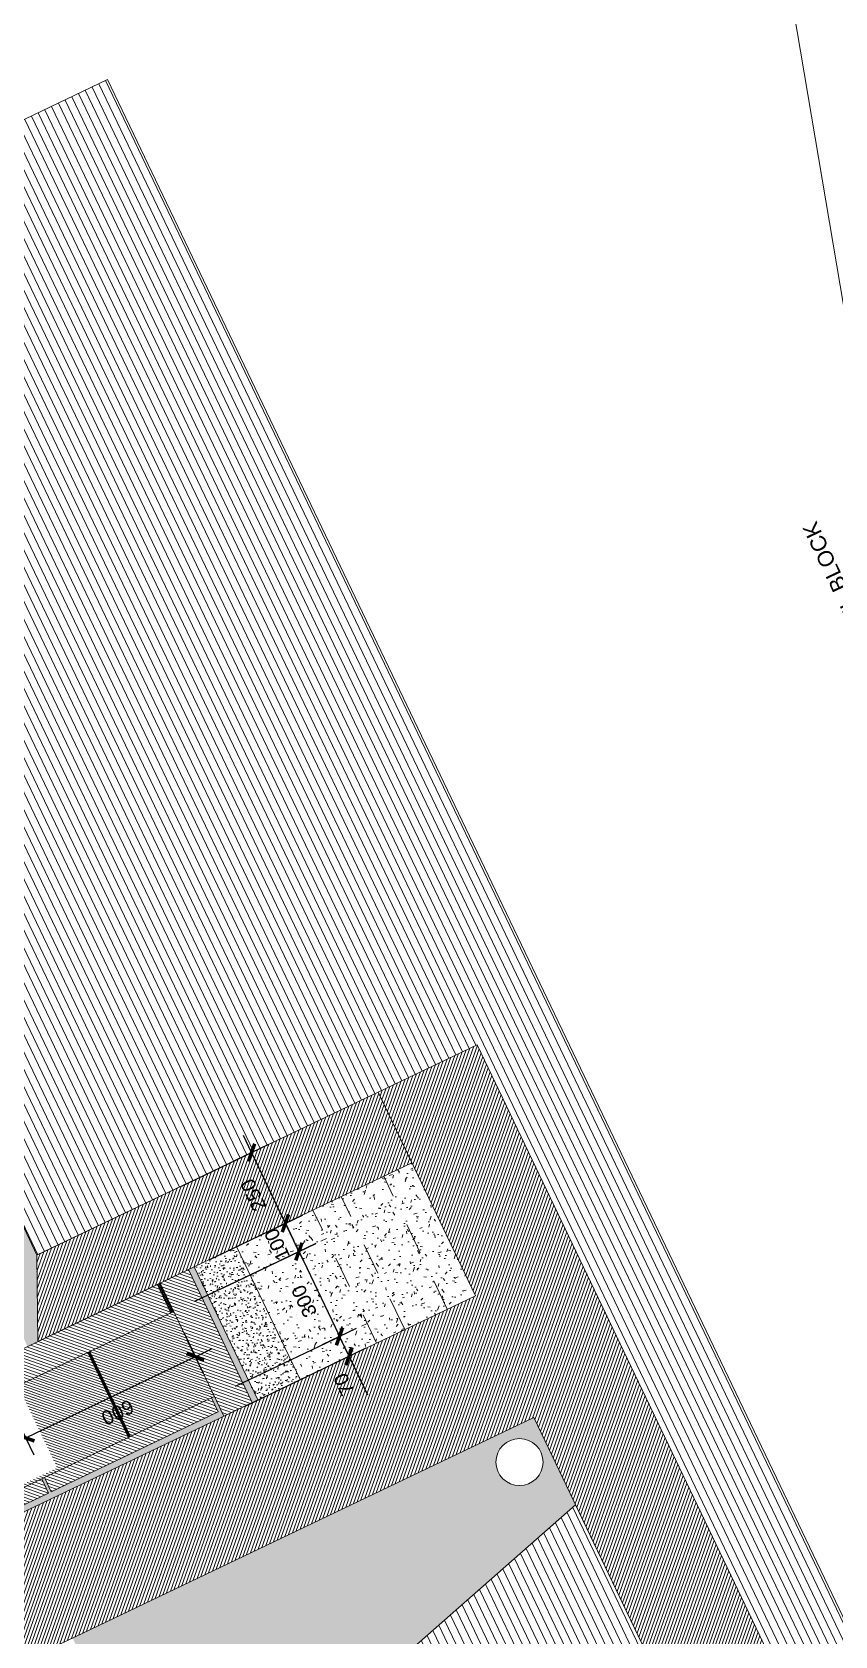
# Model space of a CAD drawing. Header units: metres. Extents: x 679304 to 680626, y 2747329 to 2750056.
# Drawn here: x 679490.23 to 679492.79, y 2747422.51 to 2747427.62 of the extents above; entities that cross this region are included whole.
import ezdxf
from ezdxf import colors
from ezdxf.entities.mleader import LeaderData, LeaderLine
from ezdxf.math import Vec2, Vec3

# ---------------------------------------------------------------- set-up
doc = ezdxf.new("R2010")
doc.units = ezdxf.units.M
doc.linetypes.add('DASH_1', pattern=[0.4, 0.1, -0.3])
doc.linetypes.add('HIDDEN', pattern=[0.375, 0.25, -0.125])
for name, color, linetype in [('01-TX', 7, 'Continuous'), ('01-TX-Dimensions_1-25', 157, 'Continuous'), ('02-L-Waterfeatures 02', 152, 'Continuous'), ('COTAUX', 7, 'Continuous')]:
    doc.layers.add(name, color=color, linetype=linetype)
for name, color, linetype, lineweight in [('02-L-projecció', 6, 'Continuous', 5), ('02-L-seccionat', 4, 'Continuous', 5), ('3-TR Formigó', 252, 'Continuous', 0), ('3-TR terra compactada', 45, 'Continuous', 0), ('3-TR Tot-u', 37, 'Continuous', 0)]:
    doc.layers.add(name, color=color, linetype=linetype, lineweight=lineweight)
for name, color, linetype, lineweight, true_color in [('02-L-projecció 2', 251, 'Continuous', 5, 0x636363), ('3-TR grava', 251, 'Continuous', 5, 0x666666), ('3-TR tot_u', 8, 'Continuous', 5, 0x787878)]:
    doc.layers.add(name, color=color, linetype=linetype, lineweight=lineweight, true_color=true_color)
doc.layers.add('EIT_3 TR sorra', color=9, linetype='Continuous', true_color=0xd8ceb0)
doc.styles.get("Standard").update_dxf_attribs({"font": 'arial.ttf'})
doc.dimstyles.new('E20', dxfattribs={"dimscale": 0.03, "dimtxt": 1.5, "dimasz": 0.2, "dimexe": 0.1, "dimexo": 2.5, "dimgap": 1, "dimtad": 1, "dimdec": 0, "dimlfac": 1000, "dimzin": 0, "dimdsep": 46, "dimtxsty": 'Standard', "dimblk1": 'LINCOT200', "dimblk2": 'LINCOT200', "dimsah": 1, "dimcen": 0.1, "dimdle": 0.1, "dimclrt": 256, "dimadec": 0, "dimazin": 0, "dimtfac": 0.0153846153846154, "dimtdec": 0, "dimtofl": 0, "dimtmove": 0, "dimatfit": 3, "dimldrblk": 'LINCOT200', "dimfxl": 1, "dimtolj": 1, "dimtzin": 0, "dimarcsym": 0})
pattern_1 = [(43.98579928964266, (5.62272034585e-05, -6.400065165013074), (0.0019272751255722, 0.006603891924044), [0.0085328125000001, -0.0017065625, 0, -0.0017065625])]

# ---------------------------------------------------------------- blocks, each defined once
blk = doc.blocks.new('Font')
at = {"layer": '02-L-Waterfeatures 02', "lineweight": 9, "transparency": 33554687}
h = blk.add_hatch(dxfattribs=at)
h.set_pattern_fill('ANSI31', color=256, scale=0.0025, angle=2.6278252e-09)
h.set_pattern_definition([(45.00000000262781, (2.0004906617105, -5.440017266664654), (-0.0056126600759256, 0.0056126600754108), [])])
edge = h.paths.add_edge_path()
edge.add_line((1.800098594278097, -3.495071627665311), (1.800098593346774, -3.890003673674994))
edge.add_line((1.800098594278097, -3.89000367373228), (1.959610812603993, -3.890065260306137))
edge.add_line((1.959610812366008, -3.890065260231494), (2.096860656330012, -3.517541752454367))
edge.add_line((2.096860656049102, -3.517541752196848), (2.19027643477313, -3.506399022962218))
edge.add_arc((2.191415851004421, -3.516470863949507), 0.0101360861858357, 7.903237830832325, 96.45436951496481, ccw=False)
edge.add_line((2.201455662027001, -3.515077146701514), (2.202041885885713, -5.200105970529839))
edge.add_line((2.202041886281222, -5.200105970725417), (2.501285507343709, -5.200105971191078))
edge.add_line((2.501285507343709, -5.200105971191078), (2.501455659450163, -4.650105970818549))
edge.add_line((2.501455658581107, -4.65010597044602), (2.211455659009516, -4.65010597044602))
edge.add_line((2.211455659009516, -4.650105970911681), (2.211455659932952, -3.49507162748836))
edge.add_line((2.211455659940838, -3.495071627199649), (1.800098594278097, -3.495071627665311))
at = {"layer": '3-TR Formigó'}
h = blk.add_hatch(dxfattribs=at)
h.set_pattern_fill('ANSI31', color=256, scale=0.003, angle=90, style=0)
h.set_pattern_definition([(134.9999999999999, (-0.1498825298622251, -4.75), (-0.0067351920908019, -0.0067351920908019), [])])
h.paths.add_polyline_path([(2.851790636312216, -6.090015856549143), (2.131573131307959, -6.090020512230694), (2.131578129716217, -4.010067130904644), (1.70158264087513, -4.01006635883823), (1.701573647093027, -6.090021209558472), (0.3016637000255287, -6.090020951814949), (0.3016637000255287, -6.440020944923162), (2.851790636312216, -6.440016289474442)])
h = blk.add_hatch(dxfattribs=at)
h.set_pattern_fill('ANSI31', color=256, scale=0.003, style=0)
h.set_pattern_definition([(44.99999999999999, (0, -5.499970846110954), (-0.0067351920908019, 0.0067351920908019), [])])
h.paths.add_polyline_path([(2.20145566156134, -4.100040834862738), (2.151455661281943, -4.100040834862738), (2.151455662213265, -4.590011651627719), (2.20145566156134, -4.59001165209338)])
h = blk.add_hatch(dxfattribs=at)
h.set_pattern_fill('ANSI31', color=256, scale=0.003, style=0)
h.set_pattern_definition([(44.99999999999999, (4.656613e-10, -5.999941692221909), (-0.0067351920908019, 0.0067351920908019), [])])
h.paths.add_polyline_path([(2.201455661095678, -4.600011680740863), (2.151455662213265, -4.600011681206524), (2.151455661747604, -5.190105970948934), (2.201455662027001, -5.190105971181765)])
h = blk.add_hatch(dxfattribs=at)
h.set_pattern_fill('ANSI31', color=256, scale=0.003, style=0)
h.set_pattern_definition([(44.99999999999999, (5.62272034585e-05, -5.900065164547413), (-0.0067351920908019, 0.0067351920908019), [])])
h.paths.add_polyline_path([(2.501719926483929, -4.600105970865115), (2.601719926577061, -4.600105970632284), (2.601719924714416, -5.190105970948934), (2.501719924621284, -5.190105970948934)])
h = blk.add_hatch(dxfattribs=at)
h.set_pattern_fill('ANSI31', color=256, scale=0.003, angle=90, style=0)
h.set_pattern_definition([(134.9999999999999, (0, 0), (-0.0067351920908019, -0.0067351920908019), [])])
h.paths.add_polyline_path([(2.851725396700203, -4.883444252656772), (2.6017199261114, -4.767613416537642), (2.60178237222135, -6.090020522940903), (2.851790635846555, -6.090015882160514)])
h = blk.add_hatch(dxfattribs=at)
h.set_pattern_fill('ANSI31', color=256, scale=0.003, style=0)
h.set_pattern_definition([(44.99999999999999, (5.62272034585e-05, -6.400065165013074), (-0.0067351920908019, 0.0067351920908019), [])])
h.paths.add_polyline_path([(2.601719924248754, -5.200105970725417), (2.131511888466775, -5.200105970725417), (2.131511888466775, -5.300105970585718), (2.601719924248754, -5.300105970352888)])
at = {"layer": '3-TR grava'}
h = blk.add_hatch(dxfattribs=at)
h.set_pattern_fill('GRAVEL', color=256, scale=0.0025, angle=-65.4594079214056)
h.set_pattern_definition([(162.5533795785943, (0.076753115747124, -0.0152160353027284), (-0.7308664413105133, 0.2247454003224838), [0.008543036, -0.8457620909891245]), (119.5103330785944, (0.0686030723154545, -0.0126546821556986), (0.3742512880765163, -0.6667924889896533), [0.014660118, -1.451351222338099]), (67.05103917859438, (0.0613817861303687, 0.0001035290770233), (-0.3716630592082972, -0.8677521653213357), [0.010337038, -1.023368069852498]), (201.8142810785943, (0.036654977593571, 0.016037950757891), (1.181651354603073, 0.469715154284662), [0.013350113, -1.321660935643449]), (227.3742462585944, (0.0242608264088631, 0.0110770594328642), (0.5612966858302837, 0.6053067655956634), [0.0130908425, -1.295995193633599]), (291.8142810785944, (0.0153956064023078, 0.0014448990114033), (-0.469715154284662, 1.181651354603073), [0.013350113, -1.321660935643448]), (332.2348325485944, (0.0203564972616732, -0.0109492531046271), (-0.9205000676641382, 0.487190799820997), [0.0176548415, -1.747827882856173]), (6.795920448594385, (0.0359786245971918, -0.019173732958734), (1.455422802273855, 0.1758798357438445), [0.016667988, -1.650131415047624]), (55.97015769859442, (0.0525295091792941, -0.017201354727149), (0.539938702261213, 0.804972327350752), [0.013395325, -1.326138642467799]), (109.7769503785944, (0.0600258712656796, -0.0061000175774097), (0.2323495932458332, -0.6617765230940461), [0.015292832, -0.7493484237499995]), (156.9380298785944, (0.054851399268955, 0.0082907900214195), (-0.9518899865877168, 0.403052978445805), [0.019776948, -1.957919312804424]), (73.35466690859441, (0.0621875505894423, -0.0414120203349739), (0.1619655624356715, 0.5625907985248244), [0.0067501135, -0.6682641456085995]), (106.0098264785943, (0.0641211057081819, -0.0349447340704501), (0.2273336257813093, -0.8036782145792248), [0.0128420495, -1.271365974925998]), (159.5405920785943, (0.0605792314745486, -0.0226007415913046), (-0.057763870166264, -0.0263739512287361), [0.0089802335, -0.0808223277107]), (137.7391825885944, (0.065664719324559, -0.0153923965990544), (0.2473974964595234, -0.2360714483909446), [0.004836033, -0.4787655592223496]), (226.3420015685944, (0.0620856266468763, -0.0121401441283524), (0.1469176592604953, 0.1368857238627072), [0.0068391405, -0.3351188247499998]), (325.5043486085944, (0.0573641979135573, -0.0170880942605436), (0.194649594014311, -0.120543708048443), [0.0111079915, -0.3591574538227498]), (96.10564325859436, (0.0665190387517214, -0.0233790189959109), (-0.0050159677013599, -0.1419016915615013), [0.0080321785, -0.1927724529206999]), (310.9301324125944, (0.0467887348495424, 0.0213629005011171), (0.4370311227861185, -0.4985168479763861), [0.0112522, -1.113970666813473]), (4.886768018594397, (0.0541605008766055, 0.0128617403097451), (-0.740898376745933, -0.0590579828264783), [0.0094399735, -0.9345553919549991]), (227.7391825885943, (0.078071812633425, -0.0181042288895697), (0.236071448391113, 0.2473974964597082), [0.0096720025, -0.4739295897223496]), (278.1510517485945, (0.0715673081576824, -0.0252624140121043), (-0.090447901834502, 0.6567605553424389), [0.0112522, -1.113970666813499]), (273.9845468585944, (0.0109751354902983, 0.005011050729081), (-0.0163420158111444, 0.3415672532887591), [0.01085088, -0.5316933578276493]), (229.3157326785944, (0.0117291351780296, -0.0058136056177318), (0.5035328153719132, 0.5789328146197839), [0.009091803, -0.9000898345179994]), (1.34200156859438, (0.0205716826021671, -0.0450558187440038), (0.3415672532877387, 0.0163420158326072), [0.0096720025, -0.4739295897223495]), (311.8946167185944, (0.0302410610020161, -0.0448292980436236), (-0.5739168466802447, 0.6454345072093444), [0.0106445685, -1.053809399504999]), (3.98454685859438, (0.0076484456658363, -0.0167515226639807), (-0.3415672532888743, -0.0163420158087717), [0.00542544, -0.5371187978276494]), (35.85052455259439, (0.0189892454072833, -0.0415899865329266), (0.204681529436305, 0.1632596750812058), [0.003237865, -0.3205498741131497]), (100.5043486105944, (0.0216136989183724, -0.0396936503238976), (0.0213579835199401, -0.1996655617274969), [0.0130908425, -0.2487263647267248]), (120.5495980385944, (0.0192271019332111, -0.026822178857401), (0.321503382482428, -0.5512647504169875), [0.012131675, -1.201034121583424]), (238.2306596085944, (0.0521654500626028, -0.019461749587208), (0.0891537890961093, 0.1105117726299222), [0.009158097, -0.2197944089919999]), (287.6978186685944, (0.0473437011241913, -0.0272477334365249), (0.3328294306101221, -1.034733695266432), [0.015988919, -1.582900226625772]), (355.4859879785943, (0.0522042727097869, -0.0424799197353423), (-0.5098428960780156, 0.0464378220719187), [0.006537706, -0.6472348079527495]), (24.54059207859437, (0.0587217183783651, -0.0429944577626884), (0.031389918937525, 0.0841378213949922), [0.00381, -0.05969]), (54.7970292385944, (0.0204325402155519, -0.0248756827786565), (-0.2988512862779227, -0.4156731392452753), [0.008821674, -0.8733485193299996]), (342.5533795785944, (0.0255180280655623, -0.0176673377864063), (0.7308664413097111, -0.2247454003250359), [0.017086072, -0.8372190549891243]), (294.5405920785944, (0.0418181121349335, -0.0227900438476354), (0.0841378213949922, -0.031389918937525), [0.01651, -0.04699]), (259.8454385785944, (0.0486753406003118, -0.0378086506389082), (-0.1406075784639759, -0.7622563603398059), [0.010040239, -0.9939829181034994]), (188.5951961785943, (0.0469052046537399, -0.0476916087791324), (-0.257429431892943, -0.0477319347531757), [0.009245727, -0.4530412509692998]), (142.1865674385944, (0.0377633050084114, -0.0490734074264765), (-1.078743774950314, 0.8337740209468908), [0.0150536275, -1.490311610573448]), (109.9666708185944, (0.0258707497268915, -0.039844129467383), (-0.2850974958072774, 0.7773042633900631), [0.0159257365, -1.576646161405998])])
h.paths.add_polyline_path([(1.701576263643801, -4.460021034348756), (0.9308232595212756, -4.46001948416233), (1.392239173408597, -6.090021080803126), (1.701573131140321, -6.090021080803126)])
h.paths.add_polyline_path([(1.624966079834848, -5.919743258506059, -1), (1.560253381729125, -6.055066082626581, -1)], flags=16)
at = {"layer": '3-TR terra compactada'}
h = blk.add_hatch(dxfattribs=at)
h.set_pattern_fill('LINE', color=256, scale=0.0075, style=0)
h.set_pattern_definition([(1.59e-14, (-1.593001680448651, -7.350061897188425), (0, 0.0238125), [])])
h.paths.add_polyline_path([(-1.508667595218867, -4.250939326127991), (-1.508447191212326, -6.704957016278058), (6.136759905610233, -6.704957016278058), (6.135588984936475, -5.109001578297466), (5.855858366005122, -5.107042916119098), (5.777410773560404, -4.906426052562892), (2.851725396700203, -4.883444252656772), (2.851790635846555, -6.090015882160514), (2.851790635846555, -6.440016357228159), (0.3015535152517259, -6.44002101290971), (0.3017738847993314, -6.090021013282239), (1.392239173408597, -6.090021080803126), (0.8764049969613552, -4.267781088594347)])
at = {"layer": '3-TR Tot-u'}
h = blk.add_hatch(dxfattribs=at)
h.set_pattern_fill('EARTH', color=256, scale=0.005, angle=-84.07414778341365)
h.set_pattern_definition([(275.9258522165863, (0.0002203709445894, -5.900061896070837), (0.0348582512672567, -0.0283024260194916), [0.03175, -0.03175]), (275.9258522165863, (0.0120629970915616, -5.89883267879486), (0.0348582512672567, -0.0283024260194916), [0.03175, -0.03175]), (275.9258522165863, (0.0239056241698563, -5.897603461518883), (0.0348582512672567, -0.0283024260194916), [0.03175, -0.03175]), (5.925852216586341, (0.0282629053108394, -5.901141264708712), (0.0283024260194916, 0.0348582512672567), [0.03175, -0.03175]), (5.925852216586341, (0.0294921235181391, -5.912983891554176), (0.0283024260194916, 0.0348582512672567), [0.03175, -0.03175]), (5.925852216586341, (0.0307213398627937, -5.924826518632471), (0.0283024260194916, 0.0348582512672567), [0.03175, -0.03175])])
h.paths.add_polyline_path([(5.664110153447836, -4.755324530415236), (2.602048213128, -4.731478434056043), (2.6017199261114, -4.767613416537642), (2.851725396700203, -4.883444252656772), (5.605304351076483, -4.90508601325564)])
at = {"layer": '3-TR tot_u'}
h = blk.add_hatch(dxfattribs=at)
h.set_pattern_fill('AR-CONC', color=256, scale=0.00025, angle=90.2767808814877)
h.set_pattern_definition([(140.2767808814876, (5.62272034585e-05, -6.400065165013074), (0.00376470415949, 0.04556488512719), [0.0047625, -0.0523875]), (85.2767808814877, (5.62272034585e-05, -6.400065165013074), (-0.0477210912318932, -0.0090414880295911), [0.00381, -0.0419101460425]), (190.7282255814877, (0.0003699515946209, -6.396268103504553), (-0.0439563851248612, 0.0365233969868352), [0.0040475022, -0.04452256115]), (136.4609808814877, (-0.0126436250284314, -6.400126515189185), (0.0101830826842395, 0.0678197431531442), [0.00714375, -0.07858125]), (186.9123384914876, (-0.0117950416170061, -6.394474875181913), (-0.0621425175673414, 0.0590515294914502), [0.006071255785, -0.0667839020399999]), (81.46093205148775, (-0.0126436250284314, -6.400126515189185), (-0.0621425175643105, 0.0590515294948334), [0.0057149917675, -0.06286493298]), (111.2767808814877, (-0.0094993361271918, -6.393761251820251), (0.0253828996130678, 0.0380266591648878), [0.0047625, -0.0523875]), (56.27678088148772, (-0.0094993361271918, -6.393761251820251), (-0.0461210913113168, 0.0152278867382567), [0.00381, -0.04191]), (161.7282258814876, (-0.0073840953409672, -6.390592363197356), (-0.0207381919355064, 0.0532545458174815), [0.0040475022, -0.0445224844]), (127.7767808814877, (5.62272034585e-05, -6.400065165013074), (-0.0211422431149627, 0.0006700263971019), [0, -0.041402, 0, -0.042545, 0, -0.04206875]), (97.77678088148762, (5.62272034585e-05, -6.400065165013074), (-0.0251255482296762, 0.0165837346657263), [0, -0.024257, 0, -0.0404495, 0, -0.01603375]), (57.77678088148769, (0.0001246323809028, -6.414225500077009), (0.0012684192747456, 0.0339041717622397), [0, -0.015875, 0, -0.0495299999999999, 0, -0.0657224999999999]), (47.77678088148768, (0.0001553073525429, -6.420575425494462), (-0.0065354411983661, 0.0370011561963299), [0, -0.0206375, 0, -0.032893, 0, -0.0466725])])
h.paths.add_polyline_path([(2.601719924248754, -5.470105970278382), (2.601719927508383, -5.320105970371514), (2.131511888466775, -5.320105970371514), (2.131628843024373, -5.470085215754806)])
h = blk.add_hatch(dxfattribs=at)
h.set_pattern_fill('AR-CONC', color=256, scale=0.0005, angle=90.27678088138285)
h.set_pattern_definition([(140.2767808813828, (0, -6.100000000093132), (0.0075294083191467, 0.0911297702543662), [0.009525, -0.104775]), (85.27678088138289, (0, -6.100000000093132), (-0.0954421824638195, -0.0180829760590076), [0.00762, -0.083820292085]), (190.7282255813828, (0.0006274492479861, -6.092405876843258), (-0.0879127702495888, 0.0730467939738314), [0.0080950044, -0.0890451222999999]), (136.4609808813827, (-0.0253997030667961, -6.100122699979692), (0.0203661653687272, 0.135639486306251), [0.0142875, -0.1571625]), (186.9123384913828, (-0.0237025367096067, -6.088819419499486), (-0.1242850351344667, 0.1181030589831279), [0.01214251157, -0.13356780408]), (81.46093205138288, (-0.0253997030667961, -6.100122699979692), (-0.1242850351284048, 0.1181030589898943), [0.011429983535, -0.1257298659599999]), (111.2767808813828, (-0.0191111275926232, -6.087392173241823), (0.0507657992262747, 0.0760533183296826), [0.009525, -0.104775]), (56.27678088138281, (-0.0191111275926232, -6.087392173241823), (-0.092242182622578, 0.0304557734766821), [0.00762, -0.08382]), (161.7282258813828, (-0.0148806446231902, -6.081054396927356), (-0.041476383870818, 0.1065090916350388), [0.0080950044, -0.0890449688]), (127.7767808813828, (0, -6.100000000093132), (-0.0422844862299229, 0.0013400527942812), [0, -0.082804, 0, -0.08509, 0, -0.0841375]), (97.7767808813828, (0, -6.100000000093132), (-0.0502510964592918, 0.0331674693315446), [0, -0.048514, 0, -0.080899, 0, -0.0320675]), (57.77678088138284, (0.0001368117518723, -6.128320669755339), (0.0025368385496153, 0.0678083435244748), [0, -0.03175, 0, -0.09906, 0, -0.1314449999999999]), (47.77678088138283, (0.0001981612294912, -6.141020521521568), (-0.0130708823965968, 0.0740023123926836), [0, -0.041275, 0, -0.065786, 0, -0.093345])])
h.paths.add_polyline_path([(2.601663697510957, -5.470105970511212), (2.131572616286575, -5.470105970278382), (2.131572616286575, -6.090020486619323), (2.601663700304925, -6.090020537842065)])
at = {"layer": 'EIT_3 TR sorra'}
h = blk.add_hatch(dxfattribs=at)
h.set_pattern_fill('ANSI36', color=256, scale=0.001075, angle=-1.014200710357326, style=0, double=1)
h.set_pattern_definition([(43.98579928964266, (0, -5), (0.0019272751255722, 0.006603891924044), [0.0085328125000001, -0.0017065625, 0, -0.0017065625])])
h.paths.add_polyline_path([(2.131572616286575, -5.200105970725417), (2.20145566156134, -5.200105970958247), (2.201455662027001, -5.190105971181765), (2.151455661747604, -5.190105970948934), (2.151455662213265, -4.600011681206524), (2.201455661095678, -4.600011680740863), (2.20145566156134, -4.59001168096438), (2.151455662213265, -4.590011651627719), (2.151455661281943, -4.100040805758908), (2.20145566156134, -4.100040805758908), (2.20145566156134, -4.090040805749595), (2.151455661281943, -4.090040805749595), (2.151455662213265, -3.600069988518953), (2.201455662492662, -3.600069988518953), (2.201455662027001, -3.59006998874247), (2.131455662194639, -3.59006998874247)])
h = blk.add_hatch(dxfattribs=at)
h.set_pattern_fill('ANSI36', color=256, scale=0.001075, angle=-1.014200710357326, style=0, double=1)
h.set_pattern_definition(pattern_1)
h.paths.add_polyline_path([(2.601719262544065, -5.190105970948934), (2.501719924621284, -5.190105970948934), (2.501719925086945, -5.200105970725417), (2.601719924248754, -5.200105970725417)])
h = blk.add_hatch(dxfattribs=at)
h.set_pattern_fill('ANSI36', color=256, scale=0.001075, angle=-1.014200710357326, style=0, double=1)
h.set_pattern_definition(pattern_1)
h.paths.add_polyline_path([(2.601719927974045, -5.300105970818549), (2.131511888466775, -5.300105970585718), (2.131511888466775, -5.320105970371514), (2.601719924714416, -5.320105970371514)])
at = {"layer": '02-L-projecció'}
blk.add_lwpolyline([(-1.508667595218867, -4.250939326127991), (-1.508447191212326, -6.704957016278058), (6.136759905610233, -6.704957016278058), (6.135588984936475, -5.109001578297466), (5.855858366005122, -5.107042916119098), (5.777410773560404, -4.906426052562892), (2.851725396700203, -4.883444252656772), (2.851790635846555, -6.090015882160514), (2.851790635846555, -6.440016357228159), (0.3015535152517259, -6.44002101290971), (0.3017738847993314, -6.090021013282239), (1.392239173408597, -6.090021080803126), (0.8764049969613552, -4.267781088594347)], close=True, dxfattribs=at)
at = {"layer": '02-L-projecció', "linetype": 'DASH_1', "ltscale": 0.05, "const_width": 0.01}
blk.add_lwpolyline([(2.20145566156134, -4.900078773032873), (2.501692751422524, -4.900105969514697)], dxfattribs=at)
at = {"layer": '02-L-projecció'}
for points in [[(6.135421223938465, -4.908994209952652), (2.851725396700203, -4.883444252656772)], [(2.131511888466775, -5.320105970371514), (2.601719927508383, -5.320105970371514), (2.601719927508383, -5.300105970352888)], [(2.131511888466775, -5.470105970278382), (2.60188406985253, -5.470105970278382)]]:
    blk.add_lwpolyline(points, dxfattribs=at)
at = {"layer": '02-L-projecció 2', "linetype": 'HIDDEN', "ltscale": 0.25}
for points in [[(2.201455615926533, -5.320105970371514), (2.201455569826066, -5.740020493976771)], [(2.501663651317358, -5.320105970371514), (2.501663605682551, -5.740020493976771)], [(2.131572616286575, -5.740020494442433), (2.601663699839264, -5.740020492114126)], [(2.131572616752237, -5.840020494069904), (2.601663700770586, -5.840020492440089)], [(2.131572617683559, -5.990020493976771), (2.601663700770586, -5.990020492114126)]]:
    blk.add_lwpolyline(points, dxfattribs=at)
at = {"layer": '02-L-projecció 2'}
blk.add_lwpolyline([(4.401579393539577, -8.490105972625315), (8.445286790374666, -9.646585982758552)], dxfattribs=at)
at = {"layer": '02-L-seccionat'}
for points in [[(2.131572617217898, -4.010066719260066), (2.131572616286575, -6.090020486619323), (2.851790636312216, -6.090018170652911), (2.851790636312216, -6.440018577966839), (0.3016637000255287, -6.440020944923162), (0.30166370049119, -6.090021080803126), (1.701573131140321, -6.090021080803126), (1.70157712791115, -4.010066770482808), (2.131572617217898, -4.010066719260066)], [(2.20145566156134, -4.59001168096438), (2.201455661095678, -4.600011680740863)], [(2.851725396700203, -4.883444252656772), (2.6017199261114, -4.767613416537642), (2.60178237222135, -6.090020522940903), (2.851753875613212, -6.090018172282725), (2.851753876078873, -4.883048643590882)], [(2.201455662027001, -5.190105971181765), (2.20145566156134, -5.200105970958247)], [(2.501719924621284, -5.190105970948934), (2.501719925086945, -5.200105970725417)], [(2.601719924248754, -5.190105970483273), (2.601719924248754, -5.200105970725417)]]:
    blk.add_lwpolyline(points, dxfattribs=at)
for points in [[(2.20145566156134, -4.100040834862738), (2.151455661281943, -4.100040834862738), (2.151455662213265, -4.590011651627719), (2.20145566156134, -4.59001165209338)], [(2.201455661095678, -4.600011680740863), (2.151455662213265, -4.600011681206524), (2.151455661747604, -5.190105970948934), (2.201455662027001, -5.190105971181765)], [(2.501719926483929, -4.600105970865115), (2.601719926577061, -4.600105970632284), (2.601719924714416, -5.190105970948934), (2.501719924621284, -5.190105970948934)], [(2.601719924248754, -5.200105970725417), (2.131511888466775, -5.200105970725417), (2.131511888466775, -5.300105970585718), (2.601719924248754, -5.300105970352888)]]:
    blk.add_lwpolyline(points, close=True, dxfattribs=at)
blk.add_circle((1.592609731014817, -5.98740467056632), 0.075, dxfattribs=at)
blk = doc.blocks.new('LINCOT200')
for p, q in [((0, -9.999961704014426), (0, 10.00003829598554)), ((3.695e-13, 3.82959855756e-05), (10.00000000000051, 3.82959855756e-05))]:
    blk.add_line(p, q)
at = {"const_width": 1.875}
blk.add_lwpolyline([(3.535533801624467, -3.535495714255787), (-3.535533950636761, 3.535572157214076)], dxfattribs=at)
at = {"layer": 'COTAUX'}
blk.add_line((0, 0), (-1.249999999999914, 0), dxfattribs=at)
blk = doc.blocks.new('*D85')
at = {"layer": '01-TX-Dimensions_1-25', "color": 0, "lineweight": -2, "transparency": 16777216}
for p, q in [((679490.7098443623, 2747423.474596415), (679490.7478035494, 2747423.395218726)), ((679490.2106309118, 2747423.141662898), (679490.7410963826, 2747423.395336675)), ((679490.1685530639, 2747423.215745625), (679490.2065122525, 2747423.136367934))]:
    blk.add_line(p, q, dxfattribs=at)
at = {"layer": 'DEFPOINTS', "color": 0, "transparency": 16777216}
for p in [(679490.6774880125, 2747423.542257828), (679490.7465092951, 2747423.397925183), (679490.1361967145, 2747423.283407038)]:
    blk.add_point(p, dxfattribs=at)
at = {"layer": '01-TX-Dimensions_1-25', "color": 0, "lineweight": -2, "transparency": 16777216, "xscale": 0.006, "yscale": 0.006, "zscale": 0.006}
for p, rotation in [((679490.7465092957, 2747423.397925183), 25.55758288666668), ((679490.2052179986, 2747423.13907439), 205.5575828866667)]:
    blk.add_blockref('LINCOT200', p, dxfattribs=dict(at, rotation=rotation))
at = {"layer": '01-TX-Dimensions_1-25', "transparency": 16777216, "insert": (679490.4987183535, 2747423.220707568), "char_height": 0.045, "attachment_point": 5, "rotation": 205.5575828866667}
blk.add_mtext('\\A1;600', dxfattribs=at)
blk = doc.blocks.new('*D86')
at = {"layer": '01-TX-Dimensions_1-25', "color": 0, "lineweight": -2, "transparency": 16777216}
for p, q in [((679490.7023967573, 2747423.942162832), (679490.9283576529, 2747424.050219543)), ((679491.0309184759, 2747423.828797463), (679490.9282397043, 2747424.043512376)), ((679490.8102546269, 2747423.71662309), (679491.0362134402, 2747423.824678804))]:
    blk.add_line(p, q, dxfattribs=at)
at = {"layer": 'DEFPOINTS', "color": 0, "transparency": 16777216}
for p in [(679490.9256511965, 2747424.048925289), (679490.6347353451, 2747423.909806483), (679490.7425932148, 2747423.68426674)]:
    blk.add_point(p, dxfattribs=at)
at = {"layer": '01-TX-Dimensions_1-25', "color": 0, "lineweight": -2, "transparency": 16777216, "xscale": 0.006, "yscale": 0.006, "zscale": 0.006}
for p, rotation in [((679490.9256511965, 2747424.048925289), 115.5575828866667), ((679491.0335069838, 2747423.823384551), 295.5575828866667)]:
    blk.add_blockref('LINCOT200', p, dxfattribs=dict(at, rotation=rotation))
at = {"layer": '01-TX-Dimensions_1-25', "transparency": 16777216, "insert": (679490.9317868714, 2747423.913300214), "char_height": 0.045, "attachment_point": 5, "rotation": 115.55758288666671}
blk.add_mtext('\\A1;250', dxfattribs=at)
blk = doc.blocks.new('*D87')
at = {"layer": '01-TX-Dimensions_1-25', "color": 0, "lineweight": -2, "transparency": 16777216}
for p, q in [((679490.7922228386, 2747423.707971194), (679491.0362249026, 2747423.824655367)), ((679491.0740717391, 2747423.738558806), (679491.036106954, 2747423.817948201)), ((679490.8353646396, 2747423.617755973), (679491.0793667035, 2747423.734440147))]:
    blk.add_line(p, q, dxfattribs=at)
at = {"layer": 'DEFPOINTS', "color": 0, "transparency": 16777216}
for p in [(679491.0335184461, 2747423.823361114), (679490.7245614267, 2747423.675614845), (679490.7677032277, 2747423.585399624)]:
    blk.add_point(p, dxfattribs=at)
at = {"layer": '01-TX-Dimensions_1-25', "color": 0, "lineweight": -2, "transparency": 16777216, "xscale": 0.006, "yscale": 0.006, "zscale": 0.006}
for p, rotation in [((679491.0335184461, 2747423.823361114), 115.5575828866667), ((679491.076660247, 2747423.733145893), 295.5575828866667)]:
    blk.add_blockref('LINCOT200', p, dxfattribs=dict(at, rotation=rotation))
at = {"layer": '01-TX-Dimensions_1-25', "transparency": 16777216, "insert": (679491.0072971281, 2747423.755398797), "char_height": 0.045, "attachment_point": 5, "rotation": 115.55758288666671}
blk.add_mtext('\\A1;100', dxfattribs=at)
blk = doc.blocks.new('*D88')
at = {"layer": '01-TX-Dimensions_1-25', "color": 0, "lineweight": -2, "transparency": 16777216}
for p, q in [((679490.7451494244, 2747423.574614175), (679491.0793669098, 2747423.734440246)), ((679491.0792489613, 2747423.727733079), (679491.2034973414, 2747423.467913257)), ((679490.87457482, 2747423.303968528), (679491.2087923058, 2747423.463794598))]:
    blk.add_line(p, q, dxfattribs=at)
at = {"layer": 'DEFPOINTS', "color": 0, "transparency": 16777216}
for p in [(679490.6774880125, 2747423.542257827), (679491.2060858493, 2747423.462500345), (679490.8069134082, 2747423.271612179)]:
    blk.add_point(p, dxfattribs=at)
at = {"layer": '01-TX-Dimensions_1-25', "color": 0, "lineweight": -2, "transparency": 16777216, "xscale": 0.006, "yscale": 0.006, "zscale": 0.006}
for p, rotation in [((679491.0766604533, 2747423.733145992), 115.5575828866667), ((679491.2060858493, 2747423.462500345), 295.5575828866667)]:
    blk.add_blockref('LINCOT200', p, dxfattribs=dict(at, rotation=rotation))
at = {"layer": '01-TX-Dimensions_1-25', "transparency": 16777216, "insert": (679491.0935670865, 2747423.574961841), "char_height": 0.045, "attachment_point": 5, "rotation": 115.55758288666671}
blk.add_mtext('\\A1;300', dxfattribs=at)
blk = doc.blocks.new('*D89')
at = {"layer": '01-TX-Dimensions_1-25', "color": 0, "lineweight": -2, "transparency": 16777216}
for p, q in [((679490.87457482, 2747423.303968528), (679491.2087925131, 2747423.463794698)), ((679491.2034975486, 2747423.467913356), (679491.2009090406, 2747423.47332627)), ((679490.9048638295, 2747423.240630197), (679491.2390815222, 2747423.400456367)), ((679491.2389635737, 2747423.393749201), (679491.2950217208, 2747423.276524188))]:
    blk.add_line(p, q, dxfattribs=at)
at = {"layer": 'DEFPOINTS', "color": 0, "transparency": 16777216}
for p in [(679491.2363750658, 2747423.399162113), (679490.8069134082, 2747423.271612179), (679490.8372024175, 2747423.208273848)]:
    blk.add_point(p, dxfattribs=at)
at = {"layer": '01-TX-Dimensions_1-25', "color": 0, "lineweight": -2, "transparency": 16777216, "xscale": 0.006, "yscale": 0.006, "zscale": 0.006}
for p, rotation in [((679491.2060860565, 2747423.462500444), 295.5575828866667), ((679491.2363750658, 2747423.399162113), 115.5575828866667)]:
    blk.add_blockref('LINCOT200', p, dxfattribs=dict(at, rotation=rotation))
at = {"layer": '01-TX-Dimensions_1-25', "transparency": 16777216, "insert": (679491.2204946827, 2747423.309575532), "char_height": 0.045, "attachment_point": 5, "rotation": 115.55758288666671}
blk.add_mtext('\\A1;70', dxfattribs=at)

msp = doc.modelspace()

# ---------------------------------------------------------------- block references
at = {"rotation": 115.557582896045}
msp.add_blockref('Font', (679487.0654881513, 2747419.041906541), dxfattribs=at)

# ---------------------------------------------------------------- dimensions: what is measured, and where the dimension line sits
at = {"layer": '01-TX-Dimensions_1-25'}
for base, p1, p2, angle, picture, middle in [((679490.9256511965, 2747424.048925289), (679490.7425932148, 2747423.684266741), (679490.6347353453, 2747423.909806483), 115.5575828866667, '*D86', (679490.9317868716, 2747423.913300214)), ((679491.2060858493, 2747423.462500345), (679490.6774880124, 2747423.542257827), (679490.8069134082, 2747423.271612179), 115.5575828866667, '*D88', (679491.0935670866, 2747423.574961841)), ((679490.7465092951, 2747423.397925183), (679490.1361967141, 2747423.283407037), (679490.6774880121, 2747423.542257827), 205.5575828866667, '*D85', (679490.4987183535, 2747423.220707568)), ((679491.2363750658, 2747423.399162113), (679490.8069134082, 2747423.271612179), (679490.8372024178, 2747423.208273849), 115.5575828866667, '*D89', (679491.2204946829, 2747423.309575532))]:
    dim = msp.add_linear_dim(base=base, p1=p1, p2=p2, angle=angle, dimstyle='E20', dxfattribs=at)
    dim.commit()
    dim.dimension.update_dxf_attribs({"geometry": picture, "text_midpoint": middle})
dim = msp.add_linear_dim(base=(679491.0335184461, 2747423.823361114), p1=(679490.7677032279, 2747423.585399625), p2=(679490.7245614266, 2747423.675614845), angle=115.5575828866667, dimstyle='E20', dxfattribs=at)
dim.commit()
dim.dimension.update_dxf_attribs({"geometry": '*D87', "text_midpoint": (679491.0550893466, 2747423.778253503), "dimtype": 160})

# ---------------------------------------------------------------- leaders
at = {"layer": '01-TX'}
ml = msp.add_multileader_mtext('Standard', dxfattribs=at)
ml.set_content('PRECAST CONCRETE CHANNEL BLOCK\\P50x90x50cm', color=256)
ml.set_leader_properties()
ml.build(insert=Vec2(0, 0))
ml.multileader.update_dxf_attribs({"dogleg_length": 0.0769230769230769, "arrow_head_size": 0.0192307692307692})
ctx = ml.context
ctx.base_point, ctx.char_height, ctx.arrow_head_size, ctx.landing_gap_size, ctx.plane_origin, ctx.plane_x_axis, ctx.plane_y_axis = Vec3(679493.2898979626, 2747424.817726953), 0.05, 0.0192307692307692, 0.0192307692307692, Vec3(679494.3287909835, 2747423.534777489), Vec3(-0.4281212612115987, 0.9037212986859335), Vec3(-0.9037212986859335, -0.4281212612115987)
notes = []
notes.append((ctx, [(0, (1, 1, 0), (679493.3063641647, 2747424.782968441), (-0.4281212612115987, 0.9037212986859335), 0.0384615384615385, [(0, [(679493.7935752405, 2747424.681133285)], 0, [])])]))
ctx.mtext.insert, ctx.mtext.text_direction, ctx.mtext.rotation, ctx.mtext.flow_direction = Vec3(679493.2586865453, 2747424.824220656), Vec3(-0.4281212612115987, 0.9037212986859335), -0.0036511113149649, 5
for ctx, leaders in notes:
    for number, flags, end, landing, length, lines in leaders:
        leader = LeaderData()
        leader.index, (leader.has_last_leader_line, leader.has_dogleg_vector, leader.attachment_direction) = number, flags
        leader.last_leader_point, leader.dogleg_vector, leader.dogleg_length = Vec3(end), Vec3(landing), length
        for number, points, colour, breaks in lines:
            line = LeaderLine()
            line.index, line.vertices, line.color, line.breaks = number, Vec3.list(points), colors.encode_raw_color(colour), breaks
            leader.lines.append(line)
        ctx.leaders.append(leader)

doc.saveas('drawing.dxf')
